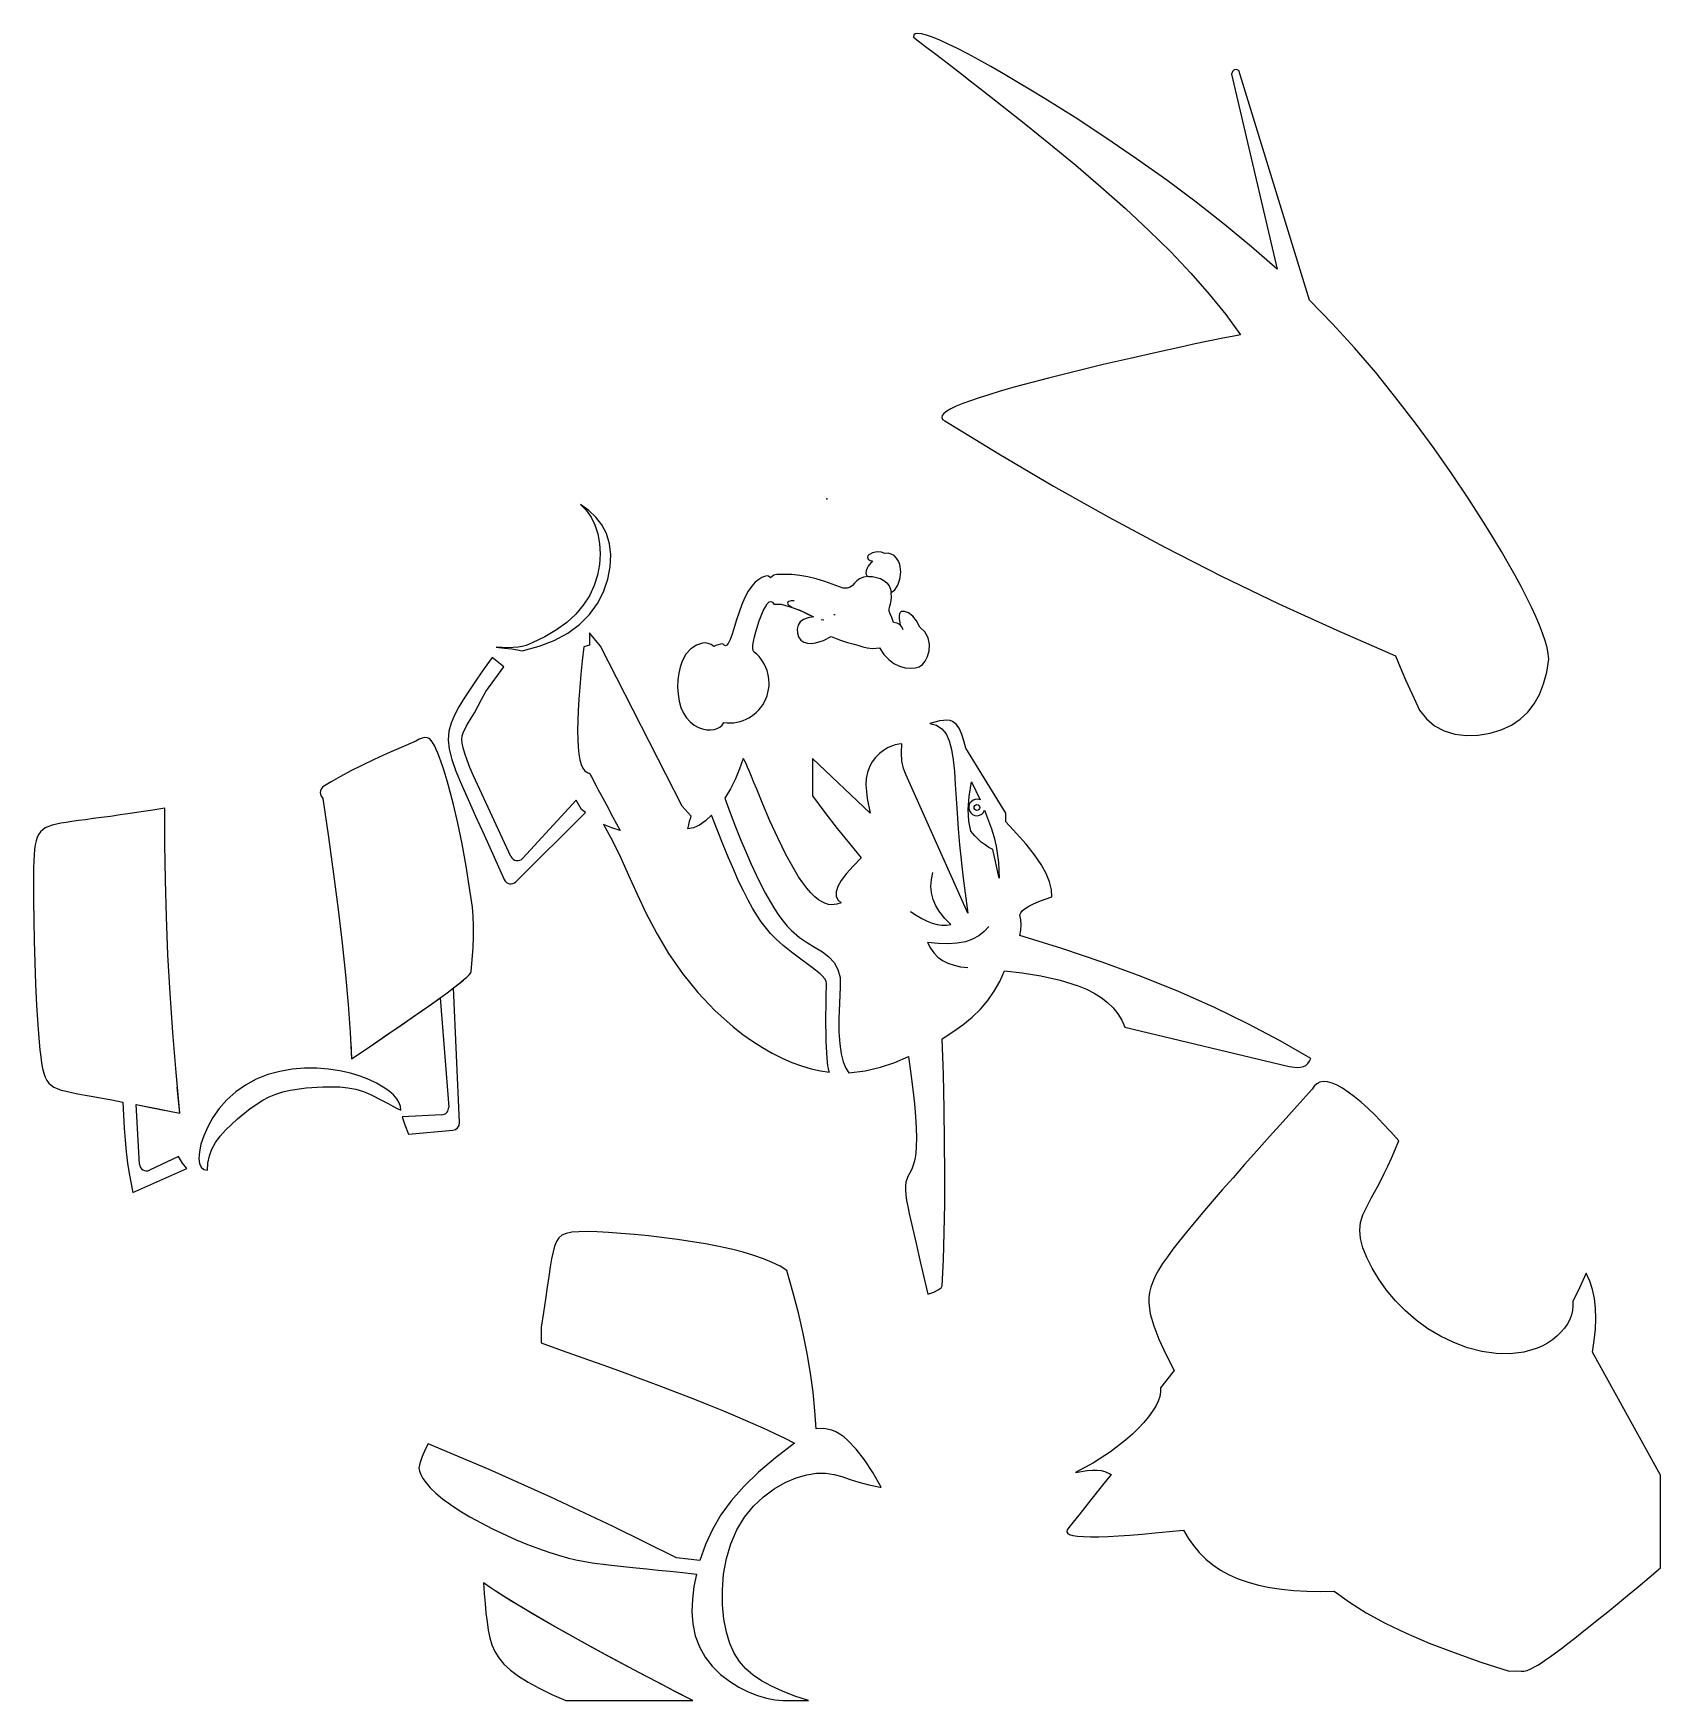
# Model space of a CAD drawing. Header units: millimetres. Extents: x -27.5 to 28.9, y -41.7 to 16.1.
import ezdxf

# ---------------------------------------------------------------- set-up
doc = ezdxf.new("R2010")
doc.units = ezdxf.units.MM
doc.layers.get('0').update_dxf_attribs({"linetype": 'CONTINUOUS'})

msp = doc.modelspace()

# ---------------------------------------------------------------- linework, layer by layer
for p, q in [((14.025, 14.709), (15.604, 7.95)), ((16.722, 6.887), (14.28, 14.844)), ((-1.84, -3.649), (-1.581, -3.655)), ((-1.84, -3.649), (-1.581, -3.655)), ((-8.229, -5.079), (-8.425, -5.131)), ((-8.229, -5.079), (-8.425, -5.131)), ((-7.842, -5.105), (-8.229, -4.649)), ((-8.229, -4.649), (-8.229, -5.079)), ((-7.842, -5.105), (-8.229, -4.649)), ((-8.229, -4.649), (-8.229, -5.079)), ((-5.009, -10.66), (-7.842, -5.105)), ((-11.195, -5.831), (-11.6, -5.5)), ((-11.82, -6.685), (-11.195, -5.831)), ((6.2, -10.9), (4.819, -8.648)), ((1.503, -10.896), (-0.5, -9)), ((-0.5, -9), (-0.5, -10.3)), ((1.503, -10.896), (-0.5, -9)), ((-0.5, -9), (-0.5, -10.3)), ((-10.949, -12.397), (-12.25, -9.604)), ((4.886, -14.361), (2.751, -9.578)), ((-10.775, -13.276), (-8.366, -10.875)), ((-8.686, -10.445), (-10.539, -12.461)), ((-4.7, -11), (-5.009, -10.66)), ((-4.7, -11), (-5.009, -10.66)), ((6.2, -11.2), (6.2, -10.9)), ((-11.877, -11.649), (-11.179, -13.201)), ((5.971, -13.147), (5.756, -12.159)), ((-13.396, -17.293), (-13.105, -21.085)), ((-12.732, -21.622), (-12.934, -16.951)), ((10.328, -18.311), (16.021, -19.679)), ((10.328, -18.311), (16.021, -19.679)), ((-23.822, -23.057), (-23.934, -20.997)), ((-13.341, -21.354), (-14.719, -21.424)), ((-14.493, -22.023), (-12.959, -21.882)), ((-22.462, -22.801), (-23.467, -23.269)), ((-24.052, -24.044), (-22.184, -23.216)), ((-9.902, -28.707), (-9.902, -29.258)), ((28.894, -33.839), (26.531, -29.579)), ((28.894, -33.839), (26.531, -29.579)), ((28.894, -37.053), (28.894, -33.839)), ((28.894, -35.465), (28.894, -33.839)), ((28.894, -37.053), (28.894, -35.778)), ((-9.042, -41.655), (-4.644, -41.655)), ((-7.716, -41.655), (-4.644, -41.655)), ((-1.524, -41.655), (-0.637, -41.655))]:
    msp.add_line(p, q)
for points in [[(15.604, 7.95), (14.716, 8.732), (13.782, 9.508), (12.802, 10.277), (11.782, 11.038), (10.731, 11.785), (9.665, 12.511), (8.604, 13.207), (7.57, 13.858), (7.071, 14.163), (6.588, 14.453), (6.125, 14.724), (5.684, 14.976), (5.269, 15.206), (4.882, 15.414), (4.526, 15.598), (4.203, 15.756), (3.916, 15.887), (3.666, 15.991), (3.454, 16.066), (3.282, 16.112), (3.151, 16.128), (3.06, 16.115), (3.009, 16.072), (3, 16)], [(3, 16), (3.226, 15.828), (3.47, 15.641), (3.733, 15.439), (4.014, 15.222), (4.314, 14.991), (4.632, 14.744), (4.969, 14.483), (5.323, 14.207), (5.695, 13.917), (6.081, 13.613), (6.896, 12.966), (7.75, 12.277), (8.623, 11.555), (9.496, 10.811), (10.346, 10.057), (11.156, 9.301), (11.915, 8.553), (12.614, 7.815), (13.251, 7.09), (13.825, 6.379), (14.337, 5.684)], [(14.28, 14.844), (14.189, 14.874), (14.116, 14.862), (14.061, 14.807), (14.025, 14.709)], [(22.244, -0.01), (21.662, 0.858), (21.045, 1.739), (20.398, 2.623), (19.723, 3.502), (19.021, 4.37), (18.289, 5.224), (17.524, 6.062), (16.722, 6.887)], [(14.337, 5.684), (14.043, 5.626), (13.728, 5.563), (13.392, 5.494), (13.036, 5.42), (12.659, 5.34), (12.263, 5.255), (11.418, 5.07), (10.514, 4.865), (9.571, 4.646), (7.677, 4.181), (6.786, 3.946), (6.369, 3.83), (5.976, 3.717), (5.61, 3.606), (5.275, 3.499), (4.974, 3.395), (4.709, 3.296), (4.484, 3.202), (4.299, 3.113), (4.156, 3.029), (4.056, 2.951), (3.998, 2.879), (3.984, 2.812), (4.012, 2.751), (4.084, 2.696)], [(14.337, 5.684), (14.043, 5.626), (13.728, 5.563), (13.392, 5.494), (13.036, 5.42), (12.659, 5.34), (12.263, 5.255), (11.418, 5.07), (10.514, 4.865), (9.571, 4.646), (7.677, 4.181), (6.786, 3.946), (6.369, 3.83), (5.976, 3.717), (5.61, 3.606), (5.275, 3.499), (4.974, 3.395), (4.709, 3.296), (4.484, 3.202), (4.299, 3.113), (4.156, 3.029), (4.056, 2.951), (3.998, 2.879), (3.984, 2.812), (4.012, 2.751), (4.084, 2.696)], [(4.084, 2.696), (5.96, 1.551), (7.856, 0.439), (9.773, -0.639), (11.713, -1.679), (13.677, -2.679), (15.666, -3.638), (17.678, -4.559), (19.711, -5.445)], [(4.084, 2.696), (5.96, 1.551), (7.856, 0.439), (9.773, -0.639), (11.713, -1.679), (13.677, -2.679), (15.666, -3.638), (17.678, -4.559), (19.711, -5.445)], [(-10.562, -5.268), (-9.974, -5.112), (-9.446, -4.908), (-8.978, -4.656), (-8.572, -4.358), (-8.229, -4.015), (-7.95, -3.633), (-7.737, -3.222), (-7.589, -2.793), (-7.507, -2.362), (-7.49, -1.946), (-7.534, -1.558), (-7.639, -1.208), (-7.797, -0.902), (-8.004, -0.636), (-8.252, -0.406), (-8.536, -0.203)], [(-8.536, -0.203), (-8.336, -0.4), (-8.169, -0.635), (-8.035, -0.908), (-7.936, -1.214), (-7.876, -1.55), (-7.856, -1.906), (-7.879, -2.275), (-7.948, -2.646), (-8.064, -3.011), (-8.229, -3.362), (-8.442, -3.694), (-8.704, -4.003), (-9.014, -4.288), (-9.369, -4.547), (-9.769, -4.781), (-10.213, -4.99)], [(25.024, -5.565), (25, -5.374), (24.956, -5.16), (24.89, -4.924), (24.804, -4.665), (24.696, -4.384), (24.568, -4.081), (24.419, -3.756), (24.25, -3.409), (24.061, -3.042), (23.852, -2.656), (23.625, -2.251), (23.38, -1.83), (23.119, -1.393), (22.841, -0.943), (22.244, -0.01)], [(1.583, -2.154), (1.436, -2.338), (1.387, -2.425), (1.357, -2.504), (1.347, -2.572), (1.357, -2.627), (1.388, -2.669), (1.441, -2.697)], [(1.583, -2.154), (1.436, -2.338), (1.387, -2.425), (1.357, -2.504), (1.347, -2.572), (1.357, -2.627), (1.388, -2.669), (1.441, -2.697)], [(2, -1.9), (1.89, -1.848), (1.742, -1.839), (1.581, -1.872), (1.456, -1.939), (1.422, -1.98), (1.41, -2.022), (1.436, -2.099), (1.501, -2.146), (1.583, -2.154)], [(2.234, -3.255), (2.358, -3.157), (2.46, -2.999), (2.533, -2.785), (2.562, -2.535), (2.527, -2.277), (2.481, -2.159), (2.416, -2.055), (2.332, -1.972), (2.233, -1.916), (2.121, -1.892), (2, -1.9)], [(2.234, -3.255), (2.358, -3.157), (2.46, -2.999), (2.533, -2.785), (2.562, -2.535), (2.527, -2.277), (2.481, -2.159), (2.416, -2.055), (2.332, -1.972), (2.233, -1.916), (2.121, -1.892), (2, -1.9)], [(-1.975, -2.72), (-2.017, -2.687), (-2.077, -2.678), (-2.156, -2.691), (-2.251, -2.73), (-2.36, -2.797), (-2.479, -2.896), (-2.603, -3.032), (-2.725, -3.207), (-2.842, -3.419), (-2.949, -3.663), (-3.132, -4.199), (-3.21, -4.46), (-3.281, -4.692), (-3.349, -4.88), (-3.414, -5.013)], [(-1.95, -2.737), (-1.975, -2.72)], [(-1.729, -2.627), (-1.833, -2.651), (-1.95, -2.737)], [(-1.729, -2.627), (-1.833, -2.651), (-1.95, -2.737)], [(0.566, -3.1), (-0.064, -2.868), (-0.365, -2.778), (-0.657, -2.708), (-0.939, -2.66), (-1.211, -2.631), (-1.729, -2.627)], [(1.441, -2.697), (1.271, -2.722), (1.136, -2.776), (1.038, -2.85), (0.963, -2.932), (0.893, -3.006), (0.81, -3.063), (0.702, -3.095), (0.566, -3.1)], [(1.441, -2.697), (1.581, -2.701), (1.723, -2.726), (1.859, -2.77), (1.98, -2.835), (2.08, -2.918), (2.156, -3.018), (2.207, -3.132), (2.234, -3.255)], [(2.311, -4.29), (2.251, -4.119), (2.196, -3.991), (2.165, -3.9), (2.162, -3.821), (2.184, -3.724), (2.215, -3.592), (2.237, -3.43), (2.234, -3.255)], [(-2.531, -5.305), (-2.556, -5.258), (-2.567, -5.182), (-2.562, -5.077), (-2.544, -4.945), (-2.511, -4.788), (-2.465, -4.611), (-2.344, -4.23), (-2.202, -3.881), (-2.131, -3.743), (-2.063, -3.641), (-1.999, -3.579), (-1.94, -3.559), (-1.888, -3.583), (-1.84, -3.649)], [(-1.581, -3.655), (-1.238, -3.753), (-0.94, -3.865), (-0.682, -3.985), (-0.458, -4.098)], [(-1.581, -3.655), (-1.581, -3.655)], [(-1.13, -3.542), (-1.237, -3.544), (-1.313, -3.557), (-1.356, -3.581), (-1.367, -3.614), (-1.352, -3.652), (-1.317, -3.691), (-1.201, -3.766)], [(-1.201, -3.766), (-0.985, -3.847), (-0.791, -3.932), (-0.458, -4.098)], [(0.268, -4.004), (0.265, -4.034)], [(0.265, -4.034), (0.268, -4.004)], [(0.265, -4.034), (0.268, -4.004)], [(3.227, -4.453), (3.111, -4.233), (2.976, -4.068), (2.829, -3.959), (2.689, -3.906), (2.58, -3.911), (2.541, -3.938), (2.515, -3.984), (2.502, -4.049), (2.502, -4.135), (2.515, -4.241), (2.54, -4.366)], [(-0.458, -4.098), (-0.651, -4.124), (-0.806, -4.182), (-0.92, -4.271), (-0.994, -4.386), (-1.028, -4.519), (-1.022, -4.66), (-0.979, -4.79), (-0.903, -4.897), (-0.798, -4.971), (-0.673, -5.01), (-0.535, -5.016), (-0.392, -4.998), (-0.111, -4.912), (0.146, -4.78)], [(-0.458, -4.098), (-0.651, -4.124), (-0.806, -4.182), (-0.92, -4.271), (-0.994, -4.386), (-1.028, -4.519), (-1.022, -4.66), (-0.979, -4.79), (-0.903, -4.897), (-0.798, -4.971), (-0.673, -5.01), (-0.535, -5.016), (-0.392, -4.998), (-0.111, -4.912), (0.146, -4.78)], [(-0.198, -4.189), (-0.1, -4.2)], [(1.826, -5.169), (1.977, -5.396), (2.144, -5.577), (2.325, -5.714), (2.516, -5.806), (2.711, -5.859), (2.896, -5.876), (3.062, -5.863), (3.201, -5.821), (3.316, -5.746), (3.412, -5.63), (3.492, -5.469), (3.547, -5.27), (3.559, -5.047), (3.509, -4.823), (3.393, -4.618), (3.227, -4.453)], [(1.826, -5.169), (1.977, -5.396), (2.144, -5.577), (2.325, -5.714), (2.516, -5.806), (2.711, -5.859), (2.896, -5.876), (3.062, -5.863), (3.201, -5.821), (3.316, -5.746), (3.412, -5.63), (3.492, -5.469), (3.547, -5.27), (3.559, -5.047), (3.509, -4.823), (3.393, -4.618), (3.227, -4.453)], [(2.54, -4.366), (2.441, -4.316), (2.311, -4.29)], [(2.64, -4.541), (2.604, -4.441), (2.539, -4.365), (2.44, -4.316), (2.311, -4.29)], [(-10.213, -4.99), (-10.425, -5.089), (-10.555, -5.124), (-10.702, -5.149), (-11.05, -5.166), (-11.459, -5.146)], [(-11.459, -5.146), (-11.169, -5.174), (-10.922, -5.204), (-10.719, -5.235), (-10.562, -5.268)], [(-8.425, -5.131), (-8.477, -5.619), (-8.522, -6.084), (-8.561, -6.526), (-8.592, -6.944), (-8.615, -7.337), (-8.63, -7.702), (-8.636, -8.037), (-8.633, -8.34), (-8.619, -8.61), (-8.594, -8.845), (-8.559, -9.044), (-8.512, -9.207), (-8.455, -9.335), (-8.388, -9.43), (-8.311, -9.492), (-8.224, -9.522)], [(-8.425, -5.131), (-8.477, -5.619), (-8.522, -6.084), (-8.561, -6.526), (-8.592, -6.944), (-8.615, -7.337), (-8.63, -7.702), (-8.636, -8.037), (-8.633, -8.34), (-8.619, -8.61), (-8.594, -8.845), (-8.559, -9.044), (-8.512, -9.207), (-8.455, -9.335), (-8.388, -9.43), (-8.311, -9.492), (-8.224, -9.522)], [(-3.919, -5.122), (-4.014, -5.054), (-4.111, -5.012), (-4.21, -4.995), (-4.311, -5.002), (-4.514, -5.076), (-4.708, -5.207), (-4.881, -5.39), (-4.957, -5.511), (-5.025, -5.66), (-5.084, -5.84), (-5.129, -6.049), (-5.16, -6.281), (-5.17, -6.526), (-5.158, -6.774), (-5.121, -7.014), (-5.058, -7.235), (-4.97, -7.431), (-4.86, -7.599), (-4.733, -7.736), (-4.595, -7.844), (-4.45, -7.924), (-4.305, -7.978), (-4.164, -8.008), (-4.031, -8.015), (-3.91, -8.002), (-3.802, -7.969), (-3.709, -7.917), (-3.632, -7.847), (-3.571, -7.759)], [(-3.919, -5.122), (-4.014, -5.054), (-4.111, -5.012), (-4.21, -4.995), (-4.311, -5.002), (-4.514, -5.076), (-4.708, -5.207), (-4.881, -5.39), (-4.957, -5.511), (-5.025, -5.66), (-5.084, -5.84), (-5.129, -6.049), (-5.16, -6.281), (-5.17, -6.526), (-5.158, -6.774), (-5.121, -7.014), (-5.058, -7.235), (-4.97, -7.431), (-4.86, -7.599), (-4.733, -7.736), (-4.595, -7.844), (-4.45, -7.924), (-4.305, -7.978), (-4.164, -8.008), (-4.031, -8.015), (-3.91, -8.002), (-3.802, -7.969), (-3.709, -7.917), (-3.632, -7.847), (-3.571, -7.759)], [(-3.414, -5.013), (-3.462, -5.071), (-3.51, -5.093), (-3.557, -5.08), (-3.605, -5.031)], [(0.146, -4.78), (0.433, -4.893), (0.715, -4.978), (0.943, -5.039), (1.108, -5.085), (1.243, -5.128), (1.397, -5.168), (1.595, -5.191), (1.826, -5.169)], [(-11.6, -5.5), (-11.872, -5.888), (-12.124, -6.253), (-12.357, -6.595), (-12.567, -6.915), (-12.751, -7.215), (-12.906, -7.5), (-13.023, -7.778), (-13.097, -8.06), (-13.12, -8.356), (-13.087, -8.679), (-12.998, -9.038), (-12.855, -9.444), (-12.665, -9.903), (-12.434, -10.421), (-12.17, -11.002), (-11.877, -11.649)], [(-2.518, -5.315), (-2.531, -5.305)], [(19.711, -5.445), (19.867, -5.833), (20.057, -6.275), (20.282, -6.774), (20.54, -7.323)], [(20.54, -7.323), (20.778, -7.628), (21.063, -7.869), (21.392, -8.045), (21.76, -8.156), (22.159, -8.203), (22.573, -8.191), (22.982, -8.123), (23.369, -8.007), (23.72, -7.845), (24.027, -7.64), (24.29, -7.394), (24.51, -7.108), (24.691, -6.781), (24.836, -6.414), (24.947, -6.009), (25.024, -5.565)], [(-12.25, -9.604), (-12.367, -9.315), (-12.465, -9.057), (-12.542, -8.832), (-12.598, -8.637), (-12.632, -8.473), (-12.645, -8.336), (-12.636, -8.219), (-12.608, -8.113), (-12.495, -7.893), (-12.415, -7.76), (-12.32, -7.603), (-12.213, -7.417), (-12.093, -7.203), (-11.962, -6.958), (-11.82, -6.685)], [(4.819, -8.648), (4.748, -8.396), (4.676, -8.169), (4.597, -7.975), (4.498, -7.82), (4.359, -7.719), (4.269, -7.691), (4.162, -7.679), (4.039, -7.683), (3.899, -7.703), (3.742, -7.739), (3.569, -7.79)], [(3.569, -7.79), (3.796, -7.85), (3.983, -7.97), (4.131, -8.151), (4.242, -8.393), (4.322, -8.693), (4.378, -9.048), (4.419, -9.452), (4.452, -9.9), (4.483, -10.385), (4.516, -10.9), (4.555, -11.439), (4.601, -11.996), (4.724, -13.155), (4.886, -14.361)], [(-14.244, -8.401), (-14.754, -8.619), (-15.237, -8.832), (-15.692, -9.04), (-16.114, -9.241), (-16.501, -9.436), (-16.855, -9.625), (-17.176, -9.807), (-17.469, -9.984)], [(-14.244, -8.401), (-14.754, -8.619), (-15.237, -8.832), (-15.692, -9.04), (-16.114, -9.241), (-16.501, -9.436), (-16.855, -9.625), (-17.176, -9.807), (-17.469, -9.984)], [(-12.369, -13.568), (-12.496, -12.734), (-12.636, -11.959), (-12.784, -11.246), (-12.936, -10.602), (-13.087, -10.031), (-13.16, -9.776), (-13.23, -9.541), (-13.298, -9.327), (-13.362, -9.135), (-13.423, -8.965), (-13.481, -8.816), (-13.534, -8.689), (-13.584, -8.581), (-13.676, -8.422), (-13.76, -8.327), (-13.843, -8.282), (-13.93, -8.273), (-14.025, -8.293), (-14.129, -8.336), (-14.244, -8.401)], [(-12.369, -13.568), (-12.496, -12.734), (-12.636, -11.959), (-12.784, -11.246), (-12.936, -10.602), (-13.087, -10.031), (-13.16, -9.776), (-13.23, -9.541), (-13.298, -9.327), (-13.362, -9.135), (-13.423, -8.965), (-13.481, -8.816), (-13.534, -8.689), (-13.584, -8.581), (-13.676, -8.422), (-13.76, -8.327), (-13.843, -8.282), (-13.93, -8.273), (-14.025, -8.293), (-14.129, -8.336), (-14.244, -8.401)], [(2.6, -8.5), (2.489, -8.503), (2.369, -8.527), (2.24, -8.571), (2.104, -8.637), (1.963, -8.725), (1.823, -8.835), (1.689, -8.967), (1.57, -9.12), (1.474, -9.293), (1.404, -9.484), (1.365, -9.693), (1.355, -9.915), (1.369, -10.149), (1.402, -10.392), (1.503, -10.896)], [(2.751, -9.578), (2.657, -9.348), (2.599, -9.092), (2.582, -8.808), (2.6, -8.5)], [(-2.907, -9.035), (-3.023, -9.366), (-3.171, -9.709), (-3.344, -10.049), (-3.535, -10.372)], [(-2.897, -9.001), (-2.907, -9.035)], [(0.5, -14), (0.349, -14.053), (0.166, -14.071), (0.062, -14.059), (-0.049, -14.028), (-0.166, -13.975), (-0.29, -13.897), (-0.42, -13.793), (-0.555, -13.66), (-0.693, -13.5), (-0.835, -13.312), (-0.98, -13.099), (-1.126, -12.863), (-1.417, -12.335), (-1.701, -11.756), (-1.97, -11.161), (-2.216, -10.587), (-2.431, -10.067), (-2.525, -9.837), (-2.609, -9.631), (-2.684, -9.452), (-2.748, -9.302), (-2.801, -9.18), (-2.844, -9.09), (-2.876, -9.03), (-2.897, -9.001)], [(-8.224, -9.522), (-8.232, -9.506), (-8.229, -9.51), (-8.216, -9.533), (-8.192, -9.577), (-8.158, -9.641), (-8.114, -9.724), (-8.059, -9.827), (-7.994, -9.948), (-7.919, -10.089), (-7.835, -10.247), (-7.64, -10.612), (-7.415, -11.033), (-7.166, -11.497)], [(-8.224, -9.522), (-8.232, -9.506), (-8.229, -9.51), (-8.216, -9.533), (-8.192, -9.577), (-8.158, -9.641), (-8.114, -9.724), (-8.059, -9.827), (-7.994, -9.948), (-7.919, -10.089), (-7.835, -10.247), (-7.64, -10.612), (-7.415, -11.033), (-7.166, -11.497)], [(4.992, -11.525), (4.922, -11.173), (4.9, -10.771), (4.931, -10.317), (5.009, -9.815)], [(5.009, -9.815), (5.312, -10.438)], [(-17.469, -9.984), (-17.532, -10.079), (-17.555, -10.179), (-17.532, -10.284), (-17.469, -10.394)], [(-17.469, -9.984), (-17.532, -10.079), (-17.555, -10.179), (-17.532, -10.284), (-17.469, -10.394)], [(-17.469, -10.394), (-17.273, -11.727), (-17.094, -13.009), (-16.935, -14.235), (-16.797, -15.399), (-16.682, -16.497), (-16.59, -17.528), (-16.519, -18.497), (-16.468, -19.409)], [(-3.535, -10.372), (-3.346, -10.887), (-3.16, -11.374), (-2.978, -11.831), (-2.8, -12.26), (-2.626, -12.66), (-2.455, -13.03), (-2.289, -13.371), (-2.127, -13.682), (-1.969, -13.964), (-1.814, -14.217), (-1.663, -14.442), (-1.515, -14.64), (-1.37, -14.814), (-1.227, -14.964), (-0.948, -15.208), (-0.674, -15.396), (-0.406, -15.554), (-0.153, -15.708), (0.072, -15.876), (0.256, -16.074), (0.386, -16.31), (0.456, -16.589), (0.466, -16.912)], [(-0.5, -10.3), (-0.064, -10.877), (0.363, -11.429), (0.78, -11.954), (1.186, -12.448)], [(-0.5, -10.3), (-0.064, -10.877), (0.363, -11.429), (0.78, -11.954), (1.186, -12.448)], [(-22.939, -10.73), (-23.361, -10.795), (-23.76, -10.855), (-24.138, -10.91), (-24.493, -10.961), (-24.827, -11.008), (-25.138, -11.05), (-25.426, -11.088), (-25.693, -11.123), (-25.938, -11.156), (-26.162, -11.186), (-26.364, -11.216), (-26.546, -11.246), (-26.851, -11.314), (-27.083, -11.406), (-27.25, -11.539), (-27.313, -11.627), (-27.364, -11.731), (-27.404, -11.854), (-27.434, -11.997), (-27.457, -12.161), (-27.474, -12.347), (-27.485, -12.556), (-27.492, -12.787), (-27.496, -13.041), (-27.498, -13.316), (-27.494, -13.925), (-27.485, -14.601), (-27.47, -15.325), (-27.449, -16.075), (-27.422, -16.826), (-27.387, -17.552), (-27.345, -18.228), (-27.322, -18.539), (-27.298, -18.829), (-27.271, -19.096), (-27.243, -19.338), (-27.211, -19.554), (-27.176, -19.743), (-27.136, -19.906), (-27.089, -20.044), (-27.033, -20.159), (-26.966, -20.253), (-26.885, -20.329), (-26.786, -20.392), (-26.668, -20.445), (-26.528, -20.492), (-26.363, -20.535), (-26.171, -20.577), (-25.951, -20.62), (-25.703, -20.666), (-25.423, -20.717), (-25.113, -20.774), (-24.772, -20.837), (-24.398, -20.908)], [(-22.939, -10.73), (-23.361, -10.795), (-23.76, -10.855), (-24.138, -10.91), (-24.493, -10.961), (-24.827, -11.008), (-25.138, -11.05), (-25.426, -11.088), (-25.693, -11.123), (-25.938, -11.156), (-26.162, -11.186), (-26.364, -11.216), (-26.546, -11.246), (-26.851, -11.314), (-27.083, -11.406), (-27.25, -11.539), (-27.313, -11.627), (-27.364, -11.731), (-27.404, -11.854), (-27.434, -11.997), (-27.457, -12.161), (-27.474, -12.347), (-27.485, -12.556), (-27.492, -12.787), (-27.496, -13.041), (-27.498, -13.316), (-27.494, -13.925), (-27.485, -14.601), (-27.47, -15.325), (-27.449, -16.075), (-27.422, -16.826), (-27.387, -17.552), (-27.345, -18.228), (-27.322, -18.539), (-27.298, -18.829), (-27.271, -19.096), (-27.243, -19.338), (-27.211, -19.554), (-27.176, -19.743), (-27.136, -19.906), (-27.089, -20.044), (-27.033, -20.159), (-26.966, -20.253), (-26.885, -20.329), (-26.786, -20.392), (-26.668, -20.445), (-26.528, -20.492), (-26.363, -20.535), (-26.171, -20.577), (-25.951, -20.62), (-25.703, -20.666), (-25.423, -20.717), (-25.113, -20.774), (-24.772, -20.837), (-24.398, -20.908)], [(-22.941, -11.293), (-22.939, -10.73)], [(-22.425, -21.299), (-22.553, -19.889), (-22.664, -18.501), (-22.758, -17.138), (-22.833, -15.802), (-22.888, -14.495), (-22.922, -13.215), (-22.939, -11.961), (-22.939, -10.73)], [(-8.497, -10.766), (-8.686, -10.445)], [(-8.366, -10.875), (-8.497, -10.766)], [(-3.992, -10.968), (-4.204, -11.167), (-4.413, -11.313), (-4.618, -11.405), (-4.819, -11.443)], [(0.092, -19.872), (0.072, -19.824), (0.053, -19.75), (0.036, -19.649), (0.021, -19.523), (0.008, -19.373), (-0.003, -19.202), (-0.02, -18.81), (-0.032, -17.946), (-0.029, -17.549), (-0.022, -17.219), (-0.019, -17.086), (-0.016, -16.975), (-0.015, -16.816), (-0.028, -16.716), (-0.069, -16.636), (-0.16, -16.535), (-0.234, -16.468), (-0.33, -16.388), (-0.449, -16.296), (-0.585, -16.192), (-0.897, -15.962), (-1.222, -15.718), (-1.517, -15.484), (-1.759, -15.27), (-1.953, -15.07), (-2.273, -14.663), (-2.423, -14.437), (-2.575, -14.187), (-2.73, -13.907), (-2.89, -13.595), (-3.056, -13.249), (-3.228, -12.867), (-3.408, -12.448), (-3.595, -11.992), (-3.79, -11.499), (-3.992, -10.968)], [(5.468, -10.797), (5.705, -11.436), (5.795, -11.743), (5.866, -12.041), (5.952, -12.609), (5.971, -13.147)], [(-7.166, -11.497), (-7.451, -11.411), (-7.735, -11.289)], [(-7.735, -11.289), (-7.439, -11.837), (-7.155, -12.424), (-6.872, -13.046), (-6.578, -13.699), (-6.258, -14.375), (-5.897, -15.067), (-5.482, -15.762), (-5.007, -16.449), (-4.47, -17.113), (-3.878, -17.738), (-3.241, -18.306), (-2.91, -18.565), (-2.574, -18.804), (-2.234, -19.022), (-1.892, -19.217), (-1.551, -19.388), (-1.211, -19.535), (-0.876, -19.657), (-0.546, -19.754), (-0.223, -19.825), (0.092, -19.872)], [(-4.819, -11.443), (-4.788, -11.301), (-4.758, -11.18), (-4.728, -11.08), (-4.7, -11)], [(-4.819, -11.443), (-4.788, -11.301), (-4.758, -11.18), (-4.728, -11.08), (-4.7, -11)], [(5.756, -12.159), (5.612, -12.087), (5.448, -11.977), (5.353, -11.9), (5.248, -11.803), (5.129, -11.68), (4.992, -11.525)], [(7.8, -13.8), (7.784, -13.551), (7.719, -13.282), (7.601, -12.99), (7.425, -12.675), (7.192, -12.337), (6.907, -11.977), (6.575, -11.597), (6.2, -11.2)], [(1.186, -12.448), (0.91, -12.731), (0.68, -12.992), (0.501, -13.23), (0.379, -13.441), (0.32, -13.623), (0.323, -13.775), (0.384, -13.9), (0.5, -14)], [(4.294, -14.756), (4.089, -14.546), (3.916, -14.332), (3.779, -14.114), (3.681, -13.891), (3.623, -13.663), (3.606, -13.431), (3.624, -13.193), (3.675, -12.952)], [(-12.321, -16.388), (-12.262, -15.563), (-12.249, -15.178), (-12.248, -14.814), (-12.26, -14.471), (-12.285, -14.151), (-12.321, -13.85), (-12.369, -13.568)], [(-12.321, -16.388), (-12.262, -15.563), (-12.249, -15.178), (-12.248, -14.814), (-12.26, -14.471), (-12.285, -14.151), (-12.321, -13.85), (-12.369, -13.568)], [(6.688, -14.421), (6.723, -14.347), (6.785, -14.272), (6.877, -14.196), (7.001, -14.119), (7.159, -14.04), (7.346, -13.961), (7.561, -13.881), (7.8, -13.8)], [(2.9, -14.3), (3.097, -14.434), (3.288, -14.549), (3.472, -14.643), (3.65, -14.713), (3.821, -14.758), (3.985, -14.779), (4.142, -14.778), (4.294, -14.756)], [(6.688, -15.137), (6.719, -14.949), (6.73, -14.766), (6.719, -14.59), (6.688, -14.421)], [(5.612, -14.823), (5.454, -15), (5.268, -15.148), (5.052, -15.267), (4.803, -15.352), (4.52, -15.404), (4.205, -15.424), (3.861, -15.415), (3.492, -15.381)], [(3.492, -15.381), (3.591, -15.571), (3.709, -15.74), (3.848, -15.886), (4.011, -16.007), (4.197, -16.101), (4.407, -16.171), (4.637, -16.219), (4.886, -16.246)], [(16.774, -19.399), (15.705, -18.786), (14.587, -18.193), (13.415, -17.623), (12.185, -17.077), (10.894, -16.557), (9.544, -16.062), (8.141, -15.589), (6.688, -15.137)], [(16.774, -19.399), (15.705, -18.786), (14.587, -18.193), (13.415, -17.623), (12.185, -17.077), (10.894, -16.557), (9.544, -16.062), (8.141, -15.589), (6.688, -15.137)], [(-16.468, -19.409), (-16.004, -19.097), (-15.561, -18.797), (-15.141, -18.511), (-14.743, -18.238), (-14.369, -17.98), (-14.022, -17.738), (-13.703, -17.513), (-13.415, -17.307), (-13.159, -17.12), (-12.936, -16.953), (-12.749, -16.808), (-12.597, -16.684), (-12.479, -16.58), (-12.395, -16.497), (-12.342, -16.433), (-12.321, -16.388)], [(-12.934, -16.951), (-12.791, -16.84), (-12.667, -16.742), (-12.563, -16.655), (-12.478, -16.58), (-12.412, -16.515), (-12.364, -16.462), (-12.334, -16.42), (-12.321, -16.388)], [(4.001, -18.715), (4.37, -18.48), (4.714, -18.234), (5.032, -17.972), (5.319, -17.692), (5.577, -17.392), (5.802, -17.071), (5.996, -16.727), (6.158, -16.361)], [(6.158, -16.361), (6.763, -16.436), (7.417, -16.54), (8.081, -16.684), (8.711, -16.88), (9, -17), (9.268, -17.137), (9.511, -17.291), (9.728, -17.461), (9.918, -17.649), (10.081, -17.853), (10.218, -18.074), (10.328, -18.311)], [(6.158, -16.361), (6.763, -16.436), (7.417, -16.54), (8.081, -16.684), (8.711, -16.88), (9, -17), (9.268, -17.137), (9.511, -17.291), (9.728, -17.461), (9.918, -17.649), (10.081, -17.853), (10.218, -18.074), (10.328, -18.311)], [(-16.468, -19.409), (-16, -19.094), (-15.554, -18.792), (-15.13, -18.503), (-14.729, -18.229), (-14.354, -17.969), (-14.005, -17.726), (-13.685, -17.5), (-13.396, -17.293)], [(0.466, -16.912), (0.434, -17.484), (0.418, -18.008), (0.421, -18.479), (0.445, -18.89), (0.492, -19.236), (0.562, -19.516), (0.654, -19.734), (0.767, -19.894)], [(-16.498, -18.835), (-16.468, -19.409)], [(4.001, -27.276), (4.038, -26.375), (4.066, -25.43), (4.083, -24.437), (4.088, -23.391), (4.082, -22.292), (4.064, -21.143), (4.037, -19.949), (4.001, -18.715)], [(0.767, -19.894), (1.327, -19.831), (1.855, -19.706), (2.354, -19.535), (2.828, -19.335)], [(2.828, -19.335), (2.912, -19.931), (2.981, -20.477), (3.034, -20.971), (3.073, -21.415), (3.095, -21.809), (3.103, -22.152), (3.097, -22.447), (3.078, -22.695), (3.047, -22.9), (3.006, -23.067), (2.958, -23.2), (2.907, -23.31), (2.807, -23.491), (2.739, -23.688), (2.724, -23.811), (2.723, -23.957), (2.737, -24.126), (2.763, -24.319), (2.801, -24.533), (2.848, -24.766), (2.963, -25.272), (3.092, -25.817), (3.227, -26.385), (3.499, -27.567)], [(16.021, -19.679), (16.295, -19.713), (16.413, -19.706), (16.515, -19.681), (16.602, -19.637), (16.673, -19.575), (16.73, -19.495), (16.774, -19.399)], [(16.021, -19.679), (16.295, -19.713), (16.413, -19.706), (16.515, -19.681), (16.602, -19.637), (16.673, -19.575), (16.73, -19.495), (16.774, -19.399)], [(-14.765, -21.195), (-14.772, -21.065), (-14.816, -20.933), (-14.898, -20.799), (-15.018, -20.663), (-15.175, -20.526), (-15.371, -20.39), (-15.603, -20.258), (-15.872, -20.132), (-16.176, -20.016), (-16.512, -19.914), (-16.877, -19.831), (-17.268, -19.77), (-17.678, -19.737), (-18.101, -19.736), (-18.53, -19.771), (-18.957, -19.845), (-19.373, -19.96), (-19.771, -20.119), (-20.144, -20.319), (-20.485, -20.558), (-20.789, -20.831), (-21.053, -21.13), (-21.275, -21.445), (-21.455, -21.766), (-21.592, -22.079), (-21.688, -22.373), (-21.743, -22.637), (-21.76, -22.862), (-21.74, -23.041), (-21.683, -23.171), (-21.59, -23.248), (-21.462, -23.274)], [(19.824, -22.251), (19.543, -21.938), (19.272, -21.647), (19.01, -21.379), (18.758, -21.135), (18.517, -20.917), (18.288, -20.725), (18.071, -20.561), (17.868, -20.427), (17.679, -20.323), (17.506, -20.251), (17.349, -20.209), (17.208, -20.2), (17.085, -20.221), (16.979, -20.273), (16.889, -20.355), (16.815, -20.467)], [(-22.425, -21.299), (-22.508, -20.399)], [(-21.462, -23.274), (-21.448, -23.023), (-21.397, -22.779), (-21.308, -22.543), (-21.184, -22.315), (-21.027, -22.095), (-20.844, -21.884), (-20.425, -21.488), (-19.986, -21.136), (-19.55, -20.845), (-19.327, -20.728), (-19.097, -20.632), (-18.855, -20.557), (-18.599, -20.499), (-18.049, -20.422), (-17.466, -20.378), (-16.879, -20.382), (-16.594, -20.413), (-16.321, -20.468), (-16.062, -20.547), (-15.819, -20.644), (-15.389, -20.862), (-15.203, -20.965), (-15.037, -21.057), (-14.891, -21.134), (-14.765, -21.195)], [(16.815, -20.467), (16.302, -21.036), (15.811, -21.582), (15.342, -22.105), (14.897, -22.604), (14.475, -23.079), (14.077, -23.53), (13.704, -23.957), (13.355, -24.359), (13.031, -24.737), (12.732, -25.09), (12.46, -25.419), (12.214, -25.725), (11.995, -26.008), (11.802, -26.269), (11.636, -26.51), (11.496, -26.734), (11.382, -26.942), (11.292, -27.138), (11.226, -27.326), (11.183, -27.508), (11.16, -27.688), (11.158, -27.87), (11.209, -28.251), (11.328, -28.667), (11.507, -29.131), (11.744, -29.646), (12.037, -30.213)], [(-24.398, -20.908), (-24.352, -21.812), (-24.319, -22.236), (-24.28, -22.64), (-24.233, -23.022), (-24.179, -23.382), (-24.052, -24.044)], [(-23.934, -20.997), (-23.383, -21.105), (-22.783, -21.226)], [(-23.934, -20.997), (-23.587, -21.065), (-23.22, -21.138), (-22.832, -21.216), (-22.425, -21.299)], [(-22.783, -21.226), (-22.425, -21.299)], [(-14.719, -21.424), (-14.628, -21.7), (-14.493, -22.023)], [(25.846, -27.82), (25.854, -27.973), (25.839, -28.128), (25.802, -28.284), (25.743, -28.441), (25.662, -28.595), (25.561, -28.746), (25.441, -28.89), (25.302, -29.027), (25.145, -29.153), (24.973, -29.267), (24.786, -29.368), (24.585, -29.453), (24.151, -29.575), (23.683, -29.631), (23.194, -29.621), (22.697, -29.55), (22.203, -29.423), (21.722, -29.245), (21.262, -29.024), (20.828, -28.764), (20.422, -28.469), (20.048, -28.144), (19.706, -27.794), (19.398, -27.426), (19.127, -27.047), (18.897, -26.669), (18.711, -26.302), (18.574, -25.956), (18.492, -25.639), (18.465, -25.35), (18.494, -25.082), (18.577, -24.819), (18.708, -24.54), (18.879, -24.221), (19.085, -23.842), (19.198, -23.625), (19.316, -23.39), (19.439, -23.134), (19.565, -22.859), (19.824, -22.251)], [(-22.184, -23.216), (-22.332, -23.027), (-22.462, -22.801)], [(-1.388, -26.744), (-1.622, -26.602), (-1.891, -26.468), (-2.195, -26.341), (-2.533, -26.222), (-2.905, -26.111), (-3.309, -26.008), (-3.743, -25.912), (-4.203, -25.824), (-5.181, -25.672), (-6.184, -25.551), (-6.671, -25.503), (-7.136, -25.462), (-7.568, -25.431), (-7.96, -25.409), (-8.305, -25.399), (-8.599, -25.403), (-8.84, -25.423), (-9.032, -25.462), (-9.178, -25.525), (-9.289, -25.617), (-9.371, -25.74), (-9.435, -25.9), (-9.488, -26.099), (-9.536, -26.34), (-9.584, -26.624), (-9.635, -26.952), (-9.691, -27.324), (-9.754, -27.741), (-9.824, -28.202), (-9.902, -28.707)], [(-0.374, -32.238), (-0.412, -31.611), (-0.473, -30.968), (-0.562, -30.306), (-0.678, -29.627), (-0.82, -28.929), (-0.988, -28.216), (-1.177, -27.487), (-1.388, -26.744)], [(26.315, -26.836), (26.083, -27.349), (25.846, -27.82)], [(26.531, -29.579), (26.595, -29.172), (26.636, -28.781), (26.652, -28.408), (26.64, -28.055), (26.6, -27.722), (26.53, -27.409), (26.435, -27.114), (26.315, -26.836)], [(3.499, -27.567), (3.705, -27.494), (3.86, -27.422), (3.957, -27.349), (4.001, -27.276)], [(-9.902, -29.258), (-9.169, -29.516), (-8.456, -29.77), (-7.763, -30.019), (-7.092, -30.263), (-6.444, -30.502), (-5.819, -30.736), (-5.219, -30.964), (-4.645, -31.187), (-4.1, -31.403), (-3.583, -31.613), (-3.097, -31.816), (-2.642, -32.012), (-2.217, -32.201), (-1.822, -32.384), (-1.456, -32.56), (-1.118, -32.73)], [(12.037, -30.213), (11.561, -30.813)], [(11.561, -30.813), (11.562, -30.957), (11.535, -31.11), (11.48, -31.274), (11.397, -31.446), (11.287, -31.628), (11.151, -31.817), (10.988, -32.014), (10.8, -32.216), (10.588, -32.422), (10.355, -32.629), (9.832, -33.037), (9.246, -33.416), (8.616, -33.748)], [(1.882, -34.257), (1.59, -33.753), (1.3, -33.31), (1.014, -32.934), (0.73, -32.634), (0.589, -32.514), (0.449, -32.416), (0.31, -32.338), (0.172, -32.281), (-0.103, -32.223), (-0.374, -32.238)], [(-13.907, -32.931), (-14.019, -33.195), (-14.1, -33.435)], [(-13.907, -32.931), (-14.019, -33.195), (-14.1, -33.435)], [(-13.821, -32.752), (-13.907, -32.931)], [(-5.213, -36.7), (-7.402, -35.621), (-9.568, -34.601), (-11.707, -33.647), (-13.821, -32.752)], [(-1.118, -32.73), (-1.784, -33.237), (-2.371, -33.737), (-2.88, -34.233), (-3.312, -34.725), (-3.671, -35.22), (-3.965, -35.724), (-4.203, -36.248), (-4.396, -36.8)], [(-14.1, -33.435), (-14.14, -33.601)], [(-14.1, -33.435), (-14.14, -33.601)], [(-14.14, -33.601), (-14.118, -33.702), (-14.071, -33.82), (-13.996, -33.957), (-13.887, -34.11), (-13.741, -34.279), (-13.553, -34.462), (-13.32, -34.657), (-13.043, -34.861), (-12.724, -35.072), (-12.37, -35.284), (-11.587, -35.7), (-10.77, -36.076), (-10.373, -36.24), (-9.993, -36.386), (-9.635, -36.512), (-9.301, -36.618), (-8.989, -36.705), (-8.694, -36.776), (-8.134, -36.88), (-7.568, -36.953), (-6.946, -37.019), (-6.604, -37.053), (-6.239, -37.089), (-5.848, -37.129), (-5.431, -37.172), (-4.989, -37.218), (-4.52, -37.269)], [(-14.14, -33.601), (-14.118, -33.702), (-14.071, -33.82), (-13.996, -33.957), (-13.887, -34.11), (-13.741, -34.279), (-13.553, -34.462), (-13.32, -34.657), (-13.043, -34.861), (-12.724, -35.072), (-12.37, -35.284), (-11.587, -35.7), (-10.77, -36.076), (-10.373, -36.24), (-9.993, -36.386), (-9.635, -36.512), (-9.301, -36.618), (-8.989, -36.705), (-8.694, -36.776), (-8.134, -36.88), (-7.568, -36.953), (-6.946, -37.019), (-6.604, -37.053), (-6.239, -37.089), (-5.848, -37.129), (-5.431, -37.172), (-4.989, -37.218), (-4.52, -37.269)], [(-0.637, -41.655), (-1.11, -41.495), (-1.538, -41.329), (-1.922, -41.154), (-2.261, -40.968), (-2.557, -40.769), (-2.812, -40.549), (-3.029, -40.299), (-3.211, -40.01), (-3.361, -39.67), (-3.479, -39.276), (-3.564, -38.828), (-3.613, -38.335), (-3.619, -37.809), (-3.577, -37.268), (-3.48, -36.731), (-3.327, -36.215), (-3.116, -35.735), (-2.851, -35.3), (-2.541, -34.917), (-2.194, -34.589), (-1.824, -34.316), (-1.442, -34.099), (-1.062, -33.936), (-0.697, -33.829), (-0.355, -33.776), (-0.041, -33.773), (0.248, -33.815), (0.524, -33.89), (0.805, -33.985), (1.11, -34.084), (1.456, -34.176), (1.852, -34.252)], [(9.85, -33.815), (9.508, -34.246), (9.149, -34.697), (8.775, -35.168), (8.384, -35.657)], [(9.85, -33.815), (9.508, -34.246), (9.149, -34.697), (8.775, -35.168), (8.384, -35.657)], [(8.616, -33.748), (9.019, -33.679), (9.199, -33.664), (9.363, -33.664), (9.509, -33.68), (9.638, -33.711), (9.85, -33.815)], [(1.852, -34.252), (1.882, -34.257)], [(8.384, -35.657), (8.329, -35.731), (8.314, -35.795), (8.341, -35.849), (8.412, -35.895), (8.526, -35.93), (8.686, -35.955), (8.89, -35.971), (9.137, -35.977), (9.425, -35.974), (9.75, -35.962), (10.111, -35.943), (10.504, -35.916), (10.927, -35.883), (11.379, -35.844), (11.857, -35.798), (12.361, -35.747)], [(8.384, -35.657), (8.329, -35.731), (8.314, -35.795), (8.341, -35.849), (8.412, -35.895), (8.526, -35.93), (8.686, -35.955), (8.89, -35.971), (9.137, -35.977), (9.425, -35.974), (9.75, -35.962), (10.111, -35.943), (10.504, -35.916), (10.927, -35.883), (11.379, -35.844), (11.857, -35.798), (12.361, -35.747)], [(12.361, -35.747), (12.523, -36.024), (12.705, -36.283), (12.907, -36.524), (13.131, -36.747), (13.377, -36.95), (13.646, -37.133), (13.939, -37.295), (14.256, -37.435), (14.598, -37.554), (14.963, -37.653), (15.35, -37.731), (15.759, -37.791), (16.188, -37.834), (16.636, -37.86), (17.102, -37.87), (17.585, -37.864)], [(28.894, -35.465), (28.894, -35.465)], [(-4.396, -36.8), (-5.213, -36.7)], [(-4.396, -36.8), (-5.213, -36.7)], [(-4.52, -37.269), (-4.604, -37.696), (-4.658, -38.132), (-4.673, -38.568), (-4.643, -38.996), (-4.558, -39.407), (-4.417, -39.793), (-4.22, -40.146), (-3.973, -40.464), (-3.687, -40.743), (-3.375, -40.984), (-3.05, -41.186), (-2.724, -41.351), (-2.404, -41.48), (-2.096, -41.573), (-1.803, -41.632), (-1.524, -41.655)], [(23.649, -40.635), (23.872, -40.627), (24.057, -40.636), (24.152, -40.632), (24.269, -40.605), (24.424, -40.54), (24.521, -40.488), (24.634, -40.422), (24.762, -40.34), (24.909, -40.242), (25.073, -40.126), (25.256, -39.993), (25.458, -39.842), (25.679, -39.674), (25.919, -39.488), (26.178, -39.284), (26.455, -39.063), (26.751, -38.825), (27.064, -38.571), (27.396, -38.299), (27.745, -38.012), (28.111, -37.708), (28.494, -37.389), (28.894, -37.053)], [(23.649, -40.635), (23.872, -40.627), (24.057, -40.636), (24.152, -40.632), (24.269, -40.605), (24.424, -40.54), (24.521, -40.488), (24.634, -40.422), (24.762, -40.34), (24.909, -40.242), (25.073, -40.126), (25.256, -39.993), (25.458, -39.842), (25.679, -39.674), (25.919, -39.488), (26.178, -39.284), (26.455, -39.063), (26.751, -38.825), (27.064, -38.571), (27.396, -38.299), (27.745, -38.012), (28.111, -37.708), (28.494, -37.389), (28.894, -37.053)], [(-11.9, -37.572), (-11.873, -37.943), (-11.844, -38.293), (-11.812, -38.62), (-11.776, -38.926), (-11.733, -39.21), (-11.678, -39.474), (-11.605, -39.72), (-11.506, -39.951), (-11.371, -40.172), (-11.193, -40.386), (-10.966, -40.597), (-10.687, -40.806), (-10.355, -41.016), (-9.969, -41.227), (-9.531, -41.44), (-9.042, -41.655)], [(-4.644, -41.655), (-5.282, -41.324), (-5.897, -41.003), (-6.487, -40.692), (-7.054, -40.391), (-7.596, -40.1), (-8.114, -39.819), (-8.608, -39.548), (-9.076, -39.287), (-9.519, -39.037), (-9.937, -38.796), (-10.329, -38.567), (-10.695, -38.347), (-11.035, -38.138), (-11.35, -37.939), (-11.638, -37.751), (-11.9, -37.572)], [(-4.644, -41.655), (-5.22, -41.356), (-5.778, -41.066), (-6.316, -40.783), (-6.834, -40.508), (-7.333, -40.242), (-7.812, -39.983), (-8.271, -39.733), (-8.71, -39.491), (-9.129, -39.258), (-9.527, -39.032), (-9.904, -38.815), (-10.261, -38.607), (-10.596, -38.407), (-10.911, -38.216), (-11.204, -38.032), (-11.476, -37.857)], [(17.585, -37.864), (18.107, -38.239), (18.692, -38.606), (19.345, -38.965), (20.071, -39.316), (20.871, -39.657), (21.738, -39.99), (22.666, -40.316), (23.649, -40.635)], [(17.585, -37.864), (18.107, -38.239), (18.692, -38.606), (19.345, -38.965), (20.071, -39.316), (20.871, -39.657), (21.738, -39.99), (22.666, -40.316), (23.649, -40.635)]]:
    msp.add_lwpolyline(points)
msp.add_circle((5.2, -10.7), 0.1)
for centre, radius, start, end in [((-3.38, -6.392), 1.38, 99.38833, 113.00204), ((-3.38, -6.392), 1.38, -97.92851, 51.29919), ((5.2, -10.7), 0.285, 66.88583, 340.19057), ((-10.723, -12.291), 0.25, 204.96823, 317.4082), ((-10.951, -13.098), 0.25, 204.21708, 314.90688), ((-13.354, -21.104), 0.25, -87.10334, 4.38976), ((-12.982, -21.633), 0.25, -84.733, 2.46829), ((-23.572, -23.043), 0.25, 183.10793, 295.02926)]:
    msp.add_arc(centre, radius, start, end)
msp.add_point((0, 0))

doc.saveas('drawing.dxf')
